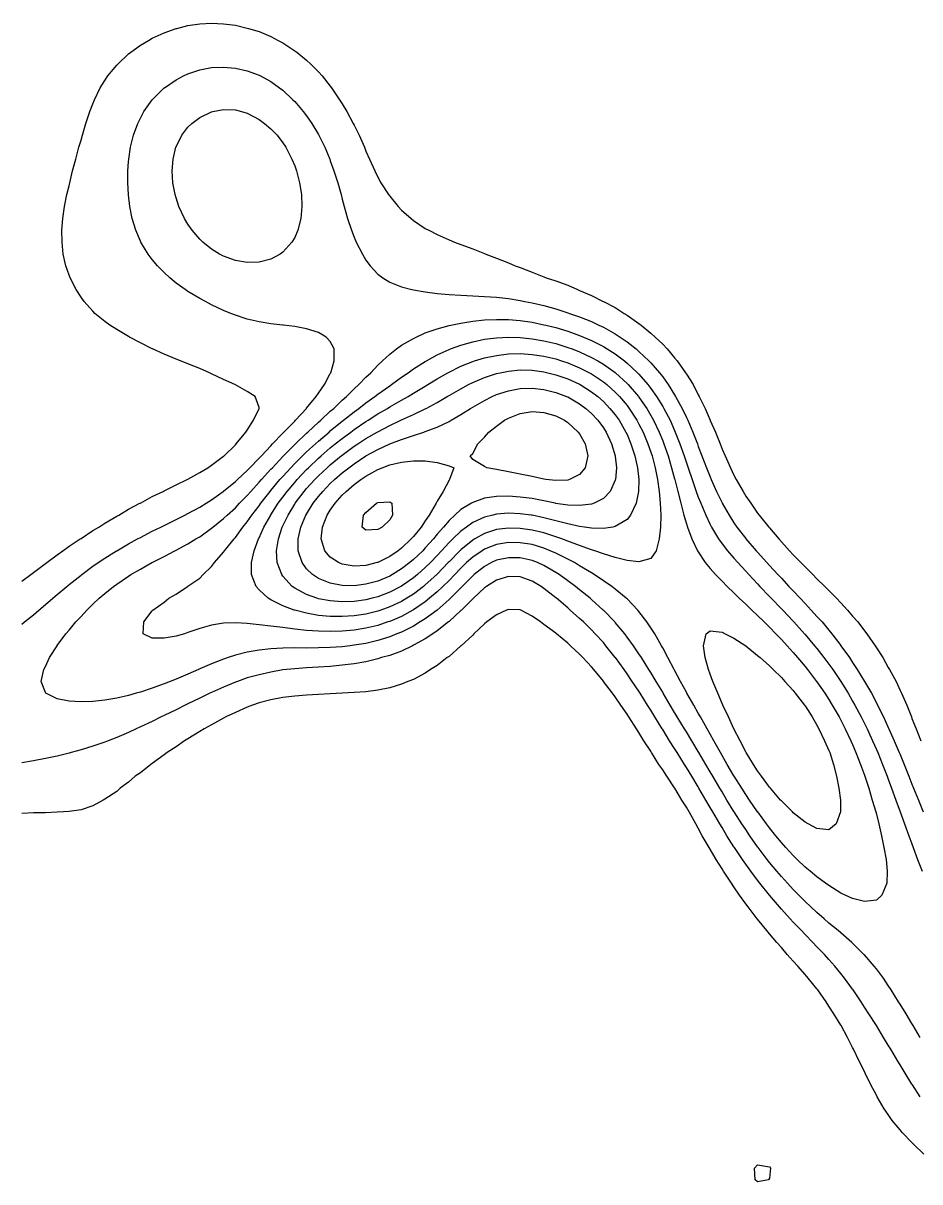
# Model space of a CAD drawing. Header units: inches. Extents: x -3765 to -2207, y 6717241 to 6718976.
# Drawn here: x -3065 to -2781.8, y 6718610.2 to 6718976.1 of the extents above; entities that cross this region are included whole.
import ezdxf

# ---------------------------------------------------------------- set-up
doc = ezdxf.new("R2010")
doc.units = ezdxf.units.IN
doc.header["$MEASUREMENT"] = 0

msp = doc.modelspace()

# ---------------------------------------------------------------- linework, layer by layer
for points in [[(-3065.42, 6718799.88), (-3062.57, 6718801.97), (-3061.67, 6718802.64), (-3057.92, 6718805.42), (-3057.52, 6718805.72), (-3054.17, 6718808.22), (-3052.4, 6718809.47), (-3050.43, 6718810.88), (-3046.92, 6718813.22), (-3046.68, 6718813.38), (-3042.93, 6718815.84), (-3041.06, 6718816.96), (-3039.18, 6718818.16), (-3035.43, 6718820.35), (-3034.79, 6718820.71), (-3031.68, 6718822.57), (-3028.07, 6718824.46), (-3027.94, 6718824.54), (-3024.19, 6718826.57), (-3020.72, 6718828.21), (-3020.44, 6718828.36), (-3016.69, 6718830.3), (-3013.18, 6718831.96), (-3012.94, 6718832.09), (-3009.2, 6718834.23), (-3006.68, 6718835.7), (-3005.45, 6718836.54), (-3001.7, 6718839.31), (-3001.53, 6718839.45), (-2997.95, 6718842.95), (-2997.71, 6718843.2), (-2994.62, 6718846.95), (-2994.2, 6718847.59), (-2992.2, 6718850.7), (-2990.46, 6718854.37), (-2990.42, 6718854.44), (-2990.46, 6718854.7), (-2991.7, 6718858.19), (-2994.2, 6718859.8), (-2997.95, 6718861.83), (-2998.16, 6718861.94), (-3001.7, 6718863.57), (-3005.45, 6718865.38), (-3006.12, 6718865.69), (-3009.2, 6718866.99), (-3012.94, 6718868.51), (-3015.28, 6718869.44), (-3016.69, 6718869.99), (-3020.44, 6718871.53), (-3024.11, 6718873.18), (-3024.19, 6718873.22), (-3027.94, 6718875.1), (-3031.35, 6718876.93), (-3031.68, 6718877.12), (-3035.43, 6718879.3), (-3037.59, 6718880.68), (-3039.18, 6718881.87), (-3042.29, 6718884.43), (-3042.93, 6718885.08), (-3045.68, 6718888.18), (-3046.68, 6718889.57), (-3048.25, 6718891.92), (-3050.14, 6718895.67), (-3050.43, 6718896.47), (-3051.46, 6718899.42), (-3052.29, 6718903.17), (-3052.68, 6718906.92), (-3052.73, 6718910.67), (-3052.46, 6718914.41), (-3051.89, 6718918.16), (-3051.12, 6718921.91), (-3050.43, 6718924.66), (-3050.22, 6718925.66), (-3049.33, 6718929.41), (-3048.36, 6718933.15), (-3047.33, 6718936.9), (-3046.68, 6718939.08), (-3046.27, 6718940.65), (-3045.2, 6718944.4), (-3043.92, 6718948.15), (-3042.93, 6718950.6), (-3042.42, 6718951.89), (-3040.61, 6718955.64), (-3039.18, 6718957.92), (-3038.23, 6718959.39), (-3035.43, 6718962.78), (-3035.11, 6718963.14), (-3031.68, 6718966.33), (-3030.98, 6718966.89), (-3027.94, 6718969.11), (-3025.33, 6718970.63), (-3024.19, 6718971.28), (-3020.44, 6718973.04), (-3016.69, 6718974.32), (-3016.46, 6718974.38), (-3012.94, 6718975.32), (-3009.2, 6718975.88), (-3005.45, 6718976.05), (-3001.7, 6718975.89), (-2997.95, 6718975.39), (-2994.2, 6718974.52), (-2993.77, 6718974.38), (-2990.46, 6718973.38), (-2986.71, 6718971.82), (-2984.48, 6718970.63), (-2982.96, 6718969.82), (-2979.21, 6718967.36), (-2978.58, 6718966.89), (-2975.46, 6718964.37), (-2974.13, 6718963.14), (-2971.72, 6718960.69), (-2970.55, 6718959.39), (-2967.97, 6718956.12), (-2967.6, 6718955.64), (-2965.03, 6718951.89), (-2964.22, 6718950.58), (-2962.72, 6718948.15), (-2960.74, 6718944.4), (-2960.47, 6718943.85), (-2958.87, 6718940.65), (-2957.23, 6718936.9), (-2956.72, 6718935.66), (-2955.59, 6718933.15), (-2953.9, 6718929.41), (-2952.98, 6718927.45), (-2951.97, 6718925.66), (-2949.6, 6718921.91), (-2949.23, 6718921.38), (-2946.5, 6718918.16), (-2945.48, 6718917.06), (-2942.49, 6718914.41), (-2941.73, 6718913.79), (-2937.98, 6718911.27), (-2936.9, 6718910.67), (-2934.24, 6718909.29), (-2930.49, 6718907.62), (-2928.74, 6718906.92), (-2926.74, 6718906.14), (-2922.99, 6718904.78), (-2919.24, 6718903.32), (-2918.89, 6718903.17), (-2915.49, 6718901.9), (-2911.75, 6718900.38), (-2909.62, 6718899.42), (-2908, 6718898.86), (-2904.25, 6718897.47), (-2900.5, 6718895.96), (-2899.82, 6718895.67), (-2896.75, 6718894.67), (-2893.01, 6718893.28), (-2889.96, 6718891.92), (-2889.26, 6718891.67), (-2885.51, 6718890.12), (-2881.82, 6718888.18), (-2881.76, 6718888.15), (-2878.01, 6718886.25), (-2875.21, 6718884.43), (-2874.27, 6718883.87), (-2870.52, 6718881.22), (-2869.84, 6718880.68), (-2866.77, 6718878.22), (-2865.36, 6718876.93), (-2863.02, 6718874.67), (-2861.61, 6718873.18), (-2859.27, 6718870.43), (-2858.46, 6718869.44), (-2855.81, 6718865.69), (-2855.53, 6718865.23), (-2853.41, 6718861.94), (-2851.78, 6718858.73), (-2851.48, 6718858.19), (-2849.58, 6718854.44), (-2848.06, 6718850.7), (-2848.03, 6718850.61), (-2846.38, 6718846.95), (-2844.91, 6718843.2), (-2844.28, 6718841.55), (-2843.33, 6718839.45), (-2841.63, 6718835.7), (-2840.53, 6718833.32), (-2839.78, 6718831.96), (-2837.66, 6718828.21), (-2836.79, 6718826.71), (-2835.24, 6718824.46), (-2833.04, 6718821.34), (-2832.54, 6718820.71), (-2829.52, 6718816.96), (-2829.29, 6718816.68), (-2826.31, 6718813.22), (-2825.54, 6718812.34), (-2822.93, 6718809.47), (-2821.79, 6718808.23), (-2819.36, 6718805.72), (-2818.05, 6718804.35), (-2815.63, 6718801.97), (-2814.3, 6718800.61), (-2811.86, 6718798.22), (-2810.55, 6718796.88), (-2808.15, 6718794.48), (-2806.8, 6718793.01), (-2804.64, 6718790.73), (-2803.05, 6718788.84), (-2801.4, 6718786.98), (-2799.3, 6718784.16), (-2798.54, 6718783.23), (-2795.97, 6718779.48), (-2795.56, 6718778.8), (-2793.5, 6718775.73), (-2791.81, 6718772.59), (-2791.44, 6718771.99), (-2789.34, 6718768.24), (-2788.06, 6718765.33), (-2787.64, 6718764.49), (-2785.92, 6718760.74), (-2784.51, 6718756.99), (-2784.31, 6718756.46), (-2782.97, 6718753.25), (-2781.56, 6718749.5)], [(-3065.42, 6718786.25), (-3064.54, 6718786.98), (-3061.67, 6718789.26), (-3059.99, 6718790.73), (-3057.92, 6718792.45), (-3055.6, 6718794.48), (-3054.17, 6718795.66), (-3051.13, 6718798.22), (-3050.43, 6718798.78), (-3046.68, 6718801.77), (-3046.42, 6718801.97), (-3042.93, 6718804.57), (-3041.3, 6718805.72), (-3039.18, 6718807.15), (-3035.46, 6718809.47), (-3035.43, 6718809.49), (-3031.68, 6718811.67), (-3028.83, 6718813.22), (-3027.94, 6718813.7), (-3024.19, 6718815.61), (-3021.45, 6718816.96), (-3020.44, 6718817.47), (-3016.69, 6718819.33), (-3013.92, 6718820.71), (-3012.94, 6718821.2), (-3009.2, 6718823.21), (-3007.22, 6718824.46), (-3005.45, 6718825.58), (-3001.76, 6718828.21), (-3001.7, 6718828.25), (-2997.95, 6718831.33), (-2997.3, 6718831.96), (-2994.2, 6718834.85), (-2993.38, 6718835.7), (-2990.46, 6718838.68), (-2989.73, 6718839.45), (-2986.71, 6718842.65), (-2986.19, 6718843.2), (-2982.96, 6718846.59), (-2982.6, 6718846.95), (-2979.21, 6718850.44), (-2978.95, 6718850.7), (-2975.47, 6718854.44), (-2975.46, 6718854.45), (-2972.39, 6718858.19), (-2971.72, 6718859.25), (-2969.81, 6718861.94), (-2967.97, 6718865.45), (-2967.83, 6718865.69), (-2966.78, 6718869.44), (-2966.76, 6718873.18), (-2967.97, 6718875.59), (-2969.31, 6718876.93), (-2971.72, 6718878.34), (-2975.46, 6718879.53), (-2979.21, 6718880.24), (-2982.8, 6718880.68), (-2982.96, 6718880.7), (-2986.71, 6718881.12), (-2990.46, 6718881.73), (-2994.2, 6718882.64), (-2997.95, 6718883.84), (-2999.39, 6718884.43), (-3001.7, 6718885.34), (-3005.45, 6718887.12), (-3007.43, 6718888.18), (-3009.2, 6718889.13), (-3012.94, 6718891.36), (-3013.81, 6718891.92), (-3016.69, 6718894.01), (-3018.69, 6718895.67), (-3020.44, 6718897.31), (-3022.51, 6718899.42), (-3024.19, 6718901.42), (-3025.52, 6718903.17), (-3027.77, 6718906.92), (-3027.94, 6718907.27), (-3029.4, 6718910.67), (-3030.52, 6718914.41), (-3031.24, 6718918.16), (-3031.68, 6718921.83), (-3031.69, 6718921.91), (-3031.91, 6718925.66), (-3031.89, 6718929.41), (-3031.68, 6718932.24), (-3031.62, 6718933.15), (-3031.06, 6718936.9), (-3030.13, 6718940.65), (-3028.77, 6718944.4), (-3027.94, 6718946.09), (-3026.85, 6718948.15), (-3024.19, 6718951.89), (-3024.19, 6718951.89), (-3020.44, 6718955.59), (-3020.38, 6718955.64), (-3016.69, 6718958.17), (-3014.32, 6718959.39), (-3012.94, 6718960.03), (-3009.2, 6718961.28), (-3005.45, 6718962.01), (-3001.7, 6718962.21), (-2997.95, 6718961.89), (-2994.2, 6718961.04), (-2990.46, 6718959.63), (-2990, 6718959.39), (-2986.71, 6718957.6), (-2983.97, 6718955.64), (-2982.96, 6718954.86), (-2979.79, 6718951.89), (-2979.21, 6718951.3), (-2976.52, 6718948.15), (-2975.46, 6718946.76), (-2973.83, 6718944.4), (-2971.72, 6718940.86), (-2971.6, 6718940.65), (-2969.73, 6718936.9), (-2968.17, 6718933.15), (-2967.97, 6718932.58), (-2966.82, 6718929.41), (-2965.63, 6718925.66), (-2964.58, 6718921.91), (-2964.22, 6718920.44), (-2963.58, 6718918.16), (-2962.51, 6718914.41), (-2961.28, 6718910.67), (-2960.47, 6718908.48), (-2959.76, 6718906.92), (-2957.84, 6718903.17), (-2956.72, 6718901.26), (-2955.34, 6718899.42), (-2952.98, 6718896.83), (-2951.43, 6718895.67), (-2949.23, 6718894.28), (-2945.48, 6718892.78), (-2942.27, 6718891.92), (-2941.73, 6718891.81), (-2937.98, 6718891.21), (-2934.24, 6718890.74), (-2930.49, 6718890.39), (-2926.74, 6718890.17), (-2922.99, 6718890), (-2919.24, 6718889.8), (-2915.49, 6718889.51), (-2911.75, 6718889.09), (-2908, 6718888.49), (-2906.55, 6718888.18), (-2904.25, 6718887.77), (-2900.5, 6718886.91), (-2896.75, 6718885.86), (-2893.01, 6718884.63), (-2892.48, 6718884.43), (-2889.26, 6718883.36), (-2885.51, 6718881.84), (-2883.16, 6718880.68), (-2881.76, 6718880.03), (-2878.01, 6718877.95), (-2876.49, 6718876.93), (-2874.27, 6718875.45), (-2871.42, 6718873.18), (-2870.52, 6718872.43), (-2867.37, 6718869.44), (-2866.77, 6718868.81), (-2864.05, 6718865.69), (-2863.02, 6718864.35), (-2861.27, 6718861.94), (-2859.27, 6718858.73), (-2858.94, 6718858.19), (-2856.88, 6718854.44), (-2855.53, 6718851.52), (-2855.12, 6718850.7), (-2853.49, 6718846.95), (-2852.07, 6718843.2), (-2851.78, 6718842.37), (-2850.61, 6718839.45), (-2849.17, 6718835.7), (-2848.03, 6718832.77), (-2847.67, 6718831.96), (-2845.98, 6718828.21), (-2844.28, 6718824.62), (-2844.2, 6718824.46), (-2842.05, 6718820.71), (-2840.53, 6718818.29), (-2839.6, 6718816.96), (-2836.79, 6718813.29), (-2836.73, 6718813.22), (-2833.47, 6718809.47), (-2833.04, 6718808.98), (-2830.1, 6718805.72), (-2829.29, 6718804.83), (-2826.66, 6718801.97), (-2825.54, 6718800.77), (-2823.16, 6718798.22), (-2821.79, 6718796.77), (-2819.62, 6718794.48), (-2818.05, 6718792.79), (-2816.1, 6718790.73), (-2814.3, 6718788.75), (-2812.71, 6718786.98), (-2810.55, 6718784.4), (-2809.59, 6718783.23), (-2806.8, 6718779.55), (-2806.75, 6718779.48), (-2804.07, 6718775.73), (-2803.05, 6718774.21), (-2801.58, 6718771.99), (-2799.32, 6718768.24), (-2799.3, 6718768.22), (-2797.13, 6718764.49), (-2795.56, 6718761.47), (-2795.17, 6718760.74), (-2793.3, 6718756.99), (-2791.81, 6718753.68), (-2791.6, 6718753.25), (-2789.89, 6718749.5), (-2788.3, 6718745.75), (-2788.06, 6718745.15), (-2786.73, 6718742), (-2785.25, 6718738.25), (-2784.31, 6718735.81), (-2783.78, 6718734.51), (-2782.29, 6718730.76), (-2780.79, 6718727.01)], [(-2983.81, 6718903.17), (-2986.71, 6718901.59), (-2990.46, 6718900.59), (-2994.2, 6718900.45), (-2997.95, 6718901.08), (-3001.7, 6718902.45), (-3003.01, 6718903.17), (-3005.45, 6718904.65), (-3008.22, 6718906.92), (-3009.2, 6718907.84), (-3011.61, 6718910.67), (-3012.94, 6718912.58), (-3014.06, 6718914.41), (-3015.8, 6718918.16), (-3016.69, 6718920.91), (-3016.99, 6718921.91), (-3017.68, 6718925.66), (-3017.92, 6718929.41), (-3017.64, 6718933.15), (-3016.73, 6718936.9), (-3016.69, 6718937), (-3014.85, 6718940.65), (-3012.94, 6718943.17), (-3011.71, 6718944.4), (-3009.2, 6718946.29), (-3005.45, 6718948.07), (-3005.11, 6718948.15), (-3001.7, 6718948.77), (-2997.95, 6718948.65), (-2995.97, 6718948.15), (-2994.2, 6718947.65), (-2990.46, 6718945.68), (-2988.72, 6718944.4), (-2986.71, 6718942.71), (-2984.79, 6718940.65), (-2982.96, 6718938.3), (-2982.05, 6718936.9), (-2980.08, 6718933.15), (-2979.21, 6718931.01), (-2978.63, 6718929.41), (-2977.69, 6718925.66), (-2977.11, 6718921.91), (-2976.94, 6718918.16), (-2977.27, 6718914.41), (-2978.2, 6718910.67), (-2979.21, 6718908.39), (-2980.09, 6718906.92), (-2982.96, 6718903.76), (-2983.81, 6718903.17)], [(-2781.7, 6718655.8), (-2783.93, 6718659.54), (-2784.31, 6718660.17), (-2786.14, 6718663.29), (-2788.06, 6718666.3), (-2788.51, 6718667.04), (-2790.83, 6718670.79), (-2791.81, 6718672.24), (-2793.31, 6718674.54), (-2795.56, 6718677.43), (-2796.2, 6718678.29), (-2799.3, 6718681.84), (-2799.47, 6718682.03), (-2803.05, 6718685.57), (-2803.26, 6718685.78), (-2806.8, 6718688.78), (-2807.64, 6718689.53), (-2810.55, 6718691.92), (-2812.06, 6718693.28), (-2814.3, 6718695.21), (-2816.21, 6718697.03), (-2818.05, 6718698.74), (-2820.03, 6718700.77), (-2821.79, 6718702.54), (-2823.6, 6718704.52), (-2825.54, 6718706.61), (-2826.95, 6718708.27), (-2829.29, 6718711.05), (-2830.05, 6718712.02), (-2832.87, 6718715.77), (-2833.04, 6718715.99), (-2835.48, 6718719.51), (-2836.79, 6718721.41), (-2837.99, 6718723.26), (-2840.42, 6718727.01), (-2840.53, 6718727.18), (-2842.73, 6718730.76), (-2844.28, 6718733.3), (-2844.99, 6718734.51), (-2847.19, 6718738.25), (-2848.03, 6718739.69), (-2849.38, 6718742), (-2851.58, 6718745.75), (-2851.78, 6718746.08), (-2853.85, 6718749.5), (-2855.53, 6718752.27), (-2856.13, 6718753.25), (-2858.41, 6718756.99), (-2859.27, 6718758.43), (-2860.65, 6718760.74), (-2862.86, 6718764.49), (-2863.02, 6718764.78), (-2865.06, 6718768.24), (-2866.77, 6718771.07), (-2867.35, 6718771.99), (-2869.73, 6718775.73), (-2870.52, 6718776.93), (-2872.27, 6718779.48), (-2874.27, 6718782.24), (-2875.02, 6718783.23), (-2878.01, 6718786.84), (-2878.14, 6718786.98), (-2881.76, 6718790.72), (-2881.77, 6718790.73), (-2885.51, 6718794.09), (-2885.95, 6718794.48), (-2889.26, 6718797.16), (-2890.56, 6718798.22), (-2893.01, 6718800.02), (-2895.69, 6718801.97), (-2896.75, 6718802.63), (-2900.5, 6718804.77), (-2902.56, 6718805.72), (-2904.25, 6718806.37), (-2908, 6718807.19), (-2911.75, 6718807.25), (-2915.49, 6718806.47), (-2917.1, 6718805.72), (-2919.24, 6718804.55), (-2922.53, 6718801.97), (-2922.99, 6718801.56), (-2926.33, 6718798.22), (-2926.74, 6718797.8), (-2930.04, 6718794.48), (-2930.49, 6718794.05), (-2934.24, 6718790.76), (-2934.28, 6718790.73), (-2937.98, 6718787.96), (-2939.56, 6718786.98), (-2941.73, 6718785.64), (-2945.48, 6718783.8), (-2946.92, 6718783.23), (-2949.23, 6718782.28), (-2952.98, 6718781.09), (-2956.72, 6718780.23), (-2960.47, 6718779.62), (-2961.71, 6718779.48), (-2964.22, 6718779.17), (-2967.97, 6718778.9), (-2971.72, 6718778.77), (-2975.46, 6718778.76), (-2979.21, 6718778.77), (-2982.96, 6718778.73), (-2986.71, 6718778.53), (-2990.46, 6718778.13), (-2994.2, 6718777.45), (-2997.95, 6718776.48), (-3000.22, 6718775.73), (-3001.7, 6718775.25), (-3005.45, 6718773.81), (-3009.2, 6718772.16), (-3009.58, 6718771.99), (-3012.94, 6718770.55), (-3016.69, 6718768.96), (-3018.49, 6718768.24), (-3020.44, 6718767.47), (-3024.19, 6718766.11), (-3027.94, 6718764.85), (-3029.24, 6718764.49), (-3031.68, 6718763.81), (-3035.43, 6718762.96), (-3039.18, 6718762.3), (-3042.93, 6718761.88), (-3046.68, 6718761.75), (-3050.43, 6718761.96), (-3054.17, 6718762.75), (-3057.79, 6718764.49), (-3057.92, 6718764.69), (-3059.32, 6718768.24), (-3058.48, 6718771.99), (-3057.92, 6718772.96), (-3056.62, 6718775.73), (-3054.23, 6718779.48), (-3054.17, 6718779.55), (-3051.46, 6718783.23), (-3050.43, 6718784.41), (-3048.34, 6718786.98), (-3046.68, 6718788.74), (-3044.88, 6718790.73), (-3042.93, 6718792.6), (-3040.99, 6718794.48), (-3039.18, 6718796), (-3036.44, 6718798.22), (-3035.43, 6718798.95), (-3031.68, 6718801.49), (-3030.93, 6718801.97), (-3027.94, 6718803.71), (-3024.35, 6718805.72), (-3024.19, 6718805.8), (-3020.44, 6718807.71), (-3017.11, 6718809.47), (-3016.69, 6718809.68), (-3012.94, 6718811.66), (-3010.4, 6718813.22), (-3009.2, 6718813.9), (-3005.45, 6718816.58), (-3005.02, 6718816.96), (-3001.7, 6718819.64), (-3000.58, 6718820.71), (-2997.95, 6718823.04), (-2996.65, 6718824.46), (-2994.2, 6718826.93), (-2993.11, 6718828.21), (-2990.46, 6718831.08), (-2989.71, 6718831.96), (-2986.71, 6718835.22), (-2986.27, 6718835.7), (-2982.96, 6718839.2), (-2982.72, 6718839.45), (-2979.21, 6718842.97), (-2978.98, 6718843.2), (-2975.46, 6718846.56), (-2975.04, 6718846.95), (-2971.72, 6718850.05), (-2970.98, 6718850.7), (-2967.97, 6718853.53), (-2966.9, 6718854.44), (-2964.22, 6718857.02), (-2962.87, 6718858.19), (-2960.47, 6718860.58), (-2958.93, 6718861.94), (-2956.72, 6718864.27), (-2955.18, 6718865.69), (-2952.98, 6718868.06), (-2951.45, 6718869.44), (-2949.23, 6718871.56), (-2947.08, 6718873.18), (-2945.48, 6718874.38), (-2941.73, 6718876.53), (-2940.87, 6718876.93), (-2937.98, 6718878.24), (-2934.24, 6718879.55), (-2930.49, 6718880.55), (-2929.89, 6718880.68), (-2926.74, 6718881.37), (-2922.99, 6718881.96), (-2919.24, 6718882.34), (-2915.49, 6718882.5), (-2911.75, 6718882.45), (-2908, 6718882.15), (-2904.25, 6718881.61), (-2900.5, 6718880.84), (-2899.88, 6718880.68), (-2896.75, 6718879.94), (-2893.01, 6718878.83), (-2889.26, 6718877.45), (-2888.06, 6718876.93), (-2885.51, 6718875.85), (-2881.76, 6718873.92), (-2880.55, 6718873.18), (-2878.01, 6718871.6), (-2875.13, 6718869.44), (-2874.27, 6718868.74), (-2870.98, 6718865.69), (-2870.52, 6718865.2), (-2867.68, 6718861.94), (-2866.77, 6718860.75), (-2864.95, 6718858.19), (-2863.02, 6718855.05), (-2862.67, 6718854.44), (-2860.71, 6718850.7), (-2859.27, 6718847.45), (-2859.05, 6718846.95), (-2857.56, 6718843.2), (-2856.24, 6718839.45), (-2855.53, 6718837.26), (-2854.98, 6718835.7), (-2853.71, 6718831.96), (-2852.42, 6718828.21), (-2851.78, 6718826.4), (-2851.01, 6718824.46), (-2849.43, 6718820.71), (-2848.03, 6718817.78), (-2847.6, 6718816.96), (-2845.35, 6718813.22), (-2844.28, 6718811.7), (-2842.56, 6718809.47), (-2840.53, 6718807.13), (-2839.27, 6718805.72), (-2836.79, 6718803.04), (-2835.81, 6718801.97), (-2833.04, 6718799), (-2832.31, 6718798.22), (-2829.29, 6718795.07), (-2828.73, 6718794.48), (-2825.54, 6718791.18), (-2825.11, 6718790.73), (-2821.79, 6718787.21), (-2821.58, 6718786.98), (-2818.2, 6718783.23), (-2818.05, 6718783.05), (-2815.05, 6718779.48), (-2814.3, 6718778.56), (-2812.09, 6718775.73), (-2810.55, 6718773.67), (-2809.34, 6718771.99), (-2806.82, 6718768.24), (-2806.8, 6718768.21), (-2804.49, 6718764.49), (-2803.05, 6718762.02), (-2802.32, 6718760.74), (-2800.33, 6718756.99), (-2799.3, 6718754.92), (-2798.48, 6718753.25), (-2796.76, 6718749.5), (-2795.56, 6718746.76), (-2795.11, 6718745.75), (-2793.59, 6718742), (-2792.14, 6718738.25), (-2791.81, 6718737.36), (-2790.74, 6718734.51), (-2789.4, 6718730.76), (-2788.06, 6718727.04), (-2788.05, 6718727.01), (-2786.71, 6718723.26), (-2785.3, 6718719.51), (-2784.31, 6718716.91), (-2783.88, 6718715.77), (-2782.52, 6718712.02), (-2781.13, 6718708.27)], [(-2793.81, 6718700.77), (-2795.56, 6718699.18), (-2799.3, 6718698.72), (-2803.05, 6718699.65), (-2805.43, 6718700.77), (-2806.8, 6718701.39), (-2810.55, 6718703.74), (-2811.57, 6718704.52), (-2814.3, 6718706.49), (-2816.41, 6718708.27), (-2818.05, 6718709.61), (-2820.55, 6718712.02), (-2821.79, 6718713.2), (-2824.1, 6718715.77), (-2825.54, 6718717.36), (-2827.26, 6718719.51), (-2829.29, 6718722.01), (-2830.2, 6718723.26), (-2833.01, 6718727.01), (-2833.04, 6718727.04), (-2835.58, 6718730.76), (-2836.79, 6718732.49), (-2838.07, 6718734.51), (-2840.46, 6718738.25), (-2840.53, 6718738.37), (-2842.63, 6718742), (-2844.28, 6718744.87), (-2844.77, 6718745.75), (-2846.85, 6718749.5), (-2848.03, 6718751.56), (-2848.98, 6718753.25), (-2851.11, 6718756.99), (-2851.78, 6718758.17), (-2853.23, 6718760.74), (-2855.37, 6718764.49), (-2855.53, 6718764.78), (-2857.36, 6718768.24), (-2859.27, 6718771.74), (-2859.41, 6718771.99), (-2861.35, 6718775.73), (-2863.02, 6718778.81), (-2863.4, 6718779.48), (-2865.55, 6718783.23), (-2866.77, 6718785.13), (-2868, 6718786.98), (-2870.52, 6718790.26), (-2870.9, 6718790.73), (-2874.27, 6718794.24), (-2874.51, 6718794.48), (-2878.01, 6718797.35), (-2879.12, 6718798.22), (-2881.76, 6718800.01), (-2884.66, 6718801.97), (-2885.51, 6718802.47), (-2889.26, 6718804.71), (-2890.92, 6718805.72), (-2893.01, 6718806.79), (-2896.75, 6718808.66), (-2898.53, 6718809.47), (-2900.5, 6718810.25), (-2904.25, 6718811.4), (-2908, 6718812.02), (-2911.75, 6718812.09), (-2915.49, 6718811.47), (-2919.24, 6718809.97), (-2920.05, 6718809.47), (-2922.99, 6718807.44), (-2924.93, 6718805.72), (-2926.74, 6718804), (-2928.7, 6718801.97), (-2930.49, 6718800.13), (-2932.41, 6718798.22), (-2934.24, 6718796.49), (-2936.61, 6718794.48), (-2937.98, 6718793.38), (-2941.73, 6718790.82), (-2941.89, 6718790.73), (-2945.48, 6718788.75), (-2949.23, 6718787.16), (-2949.77, 6718786.98), (-2952.98, 6718785.91), (-2956.72, 6718785.02), (-2960.47, 6718784.42), (-2964.22, 6718784.07), (-2967.97, 6718783.95), (-2971.72, 6718784.03), (-2975.46, 6718784.3), (-2979.21, 6718784.71), (-2982.96, 6718785.2), (-2986.71, 6718785.69), (-2990.46, 6718786.13), (-2994.2, 6718786.49), (-2997.95, 6718786.69), (-3001.7, 6718786.56), (-3005.45, 6718785.97), (-3009.2, 6718784.97), (-3012.94, 6718783.61), (-3014.06, 6718783.23), (-3016.69, 6718782.55), (-3020.44, 6718781.88), (-3024.19, 6718781.92), (-3027.03, 6718783.23), (-3026.88, 6718786.98), (-3024.19, 6718790.5), (-3024.01, 6718790.73), (-3020.44, 6718793.29), (-3018.94, 6718794.48), (-3016.69, 6718795.74), (-3013.04, 6718798.22), (-3012.94, 6718798.28), (-3009.2, 6718800.77), (-3008.11, 6718801.97), (-3005.45, 6718804.45), (-3004.54, 6718805.72), (-3001.7, 6718808.98), (-3001.38, 6718809.47), (-2998.35, 6718813.22), (-2997.95, 6718813.65), (-2995.55, 6718816.96), (-2994.2, 6718818.59), (-2992.77, 6718820.71), (-2990.46, 6718823.7), (-2989.94, 6718824.46), (-2987.01, 6718828.21), (-2986.71, 6718828.55), (-2983.87, 6718831.96), (-2982.96, 6718832.97), (-2980.45, 6718835.7), (-2979.21, 6718836.98), (-2976.72, 6718839.45), (-2975.46, 6718840.66), (-2972.69, 6718843.2), (-2971.72, 6718844.08), (-2968.35, 6718846.95), (-2967.97, 6718847.29), (-2964.22, 6718850.36), (-2963.77, 6718850.7), (-2960.47, 6718853.34), (-2958.93, 6718854.44), (-2956.72, 6718856.2), (-2953.91, 6718858.19), (-2952.98, 6718858.94), (-2949.23, 6718861.59), (-2948.69, 6718861.94), (-2945.48, 6718864.31), (-2943.43, 6718865.69), (-2941.73, 6718866.89), (-2937.98, 6718869.23), (-2937.62, 6718869.44), (-2934.24, 6718871.29), (-2930.49, 6718873.01), (-2930.05, 6718873.18), (-2926.74, 6718874.42), (-2922.99, 6718875.49), (-2919.24, 6718876.23), (-2915.49, 6718876.69), (-2911.75, 6718876.87), (-2908, 6718876.76), (-2904.25, 6718876.39), (-2900.5, 6718875.75), (-2896.75, 6718874.87), (-2893.01, 6718873.7), (-2891.65, 6718873.18), (-2889.26, 6718872.27), (-2885.51, 6718870.54), (-2883.54, 6718869.44), (-2881.76, 6718868.39), (-2878.01, 6718865.72), (-2877.97, 6718865.69), (-2874.27, 6718862.33), (-2873.89, 6718861.94), (-2870.68, 6718858.19), (-2870.52, 6718857.97), (-2868.08, 6718854.44), (-2866.77, 6718852.21), (-2865.92, 6718850.7), (-2864.13, 6718846.95), (-2863.02, 6718844.21), (-2862.62, 6718843.2), (-2861.32, 6718839.45), (-2860.21, 6718835.7), (-2859.27, 6718832.21), (-2859.2, 6718831.96), (-2858.26, 6718828.21), (-2857.33, 6718824.46), (-2856.34, 6718820.71), (-2855.53, 6718817.99), (-2855.19, 6718816.96), (-2853.83, 6718813.22), (-2851.99, 6718809.47), (-2851.78, 6718809.1), (-2849.57, 6718805.72), (-2848.03, 6718803.87), (-2846.35, 6718801.97), (-2844.28, 6718799.89), (-2842.65, 6718798.22), (-2840.53, 6718796.18), (-2838.84, 6718794.48), (-2836.79, 6718792.56), (-2834.89, 6718790.73), (-2833.04, 6718788.99), (-2831, 6718786.98), (-2829.29, 6718785.31), (-2827.28, 6718783.23), (-2825.54, 6718781.44), (-2823.75, 6718779.48), (-2821.79, 6718777.34), (-2820.42, 6718775.73), (-2818.05, 6718772.95), (-2817.28, 6718771.99), (-2814.41, 6718768.24), (-2814.3, 6718768.08), (-2811.86, 6718764.49), (-2810.55, 6718762.49), (-2809.48, 6718760.74), (-2807.32, 6718756.99), (-2806.8, 6718756.02), (-2805.39, 6718753.25), (-2803.59, 6718749.5), (-2803.05, 6718748.28), (-2801.99, 6718745.75), (-2800.55, 6718742), (-2799.3, 6718738.57), (-2799.19, 6718738.25), (-2797.98, 6718734.51), (-2796.84, 6718730.76), (-2795.75, 6718727.01), (-2795.56, 6718726.25), (-2794.82, 6718723.26), (-2793.97, 6718719.51), (-2793.17, 6718715.77), (-2792.5, 6718712.02), (-2792.11, 6718708.27), (-2792.29, 6718704.52), (-2793.81, 6718700.77)], [(-2952.05, 6718790.73), (-2952.98, 6718790.41), (-2956.72, 6718789.5), (-2960.47, 6718788.93), (-2964.22, 6718788.68), (-2967.97, 6718788.73), (-2971.72, 6718789.08), (-2975.46, 6718789.73), (-2979.21, 6718790.68), (-2979.37, 6718790.73), (-2982.96, 6718792.1), (-2986.71, 6718793.99), (-2987.57, 6718794.48), (-2990.46, 6718797.16), (-2991.43, 6718798.22), (-2992.86, 6718801.97), (-2992.86, 6718805.72), (-2992.05, 6718809.47), (-2990.66, 6718813.22), (-2990.46, 6718813.59), (-2988.92, 6718816.96), (-2986.8, 6718820.71), (-2986.71, 6718820.85), (-2984.4, 6718824.46), (-2982.96, 6718826.38), (-2981.61, 6718828.21), (-2979.21, 6718831.06), (-2978.44, 6718831.96), (-2975.46, 6718835.09), (-2974.85, 6718835.7), (-2971.72, 6718838.66), (-2970.83, 6718839.45), (-2967.97, 6718841.93), (-2966.39, 6718843.2), (-2964.22, 6718844.94), (-2961.48, 6718846.95), (-2960.47, 6718847.71), (-2956.72, 6718850.27), (-2956.02, 6718850.7), (-2952.98, 6718852.68), (-2949.96, 6718854.44), (-2949.23, 6718854.91), (-2945.48, 6718857.05), (-2943.39, 6718858.19), (-2941.73, 6718859.2), (-2937.98, 6718861.47), (-2937.21, 6718861.94), (-2934.24, 6718863.77), (-2930.86, 6718865.69), (-2930.49, 6718865.89), (-2926.74, 6718867.72), (-2922.99, 6718869.25), (-2922.41, 6718869.44), (-2919.24, 6718870.38), (-2915.49, 6718871.17), (-2911.75, 6718871.62), (-2908, 6718871.72), (-2904.25, 6718871.47), (-2900.5, 6718870.9), (-2896.75, 6718870.02), (-2894.93, 6718869.44), (-2893.01, 6718868.81), (-2889.26, 6718867.26), (-2886.17, 6718865.69), (-2885.51, 6718865.33), (-2881.76, 6718862.84), (-2880.63, 6718861.94), (-2878.01, 6718859.59), (-2876.65, 6718858.19), (-2874.27, 6718855.35), (-2873.58, 6718854.44), (-2871.17, 6718850.7), (-2870.52, 6718849.48), (-2869.23, 6718846.95), (-2867.66, 6718843.2), (-2866.77, 6718840.59), (-2866.39, 6718839.45), (-2865.41, 6718835.7), (-2864.66, 6718831.96), (-2864.14, 6718828.21), (-2863.81, 6718824.46), (-2863.66, 6718820.71), (-2863.72, 6718816.96), (-2864.09, 6718813.22), (-2865.11, 6718809.47), (-2866.77, 6718807.04), (-2870.52, 6718805.98), (-2874.27, 6718806.4), (-2878.01, 6718807.31), (-2881.76, 6718808.48), (-2884.44, 6718809.47), (-2885.51, 6718809.8), (-2889.26, 6718811.15), (-2893.01, 6718812.53), (-2894.82, 6718813.22), (-2896.75, 6718813.88), (-2900.5, 6718815.09), (-2904.25, 6718816.02), (-2908, 6718816.54), (-2911.75, 6718816.63), (-2915.49, 6718816.17), (-2919.24, 6718814.96), (-2922.37, 6718813.22), (-2922.99, 6718812.84), (-2926.74, 6718809.78), (-2927.05, 6718809.47), (-2930.49, 6718806), (-2930.75, 6718805.72), (-2934.24, 6718802.1), (-2934.37, 6718801.97), (-2937.98, 6718798.66), (-2938.51, 6718798.22), (-2941.73, 6718795.79), (-2943.81, 6718794.48), (-2945.48, 6718793.49), (-2949.23, 6718791.72), (-2952.05, 6718790.73)], [(-2954.79, 6718794.48), (-2956.72, 6718794), (-2960.47, 6718793.48), (-2964.22, 6718793.36), (-2967.97, 6718793.64), (-2971.72, 6718794.34), (-2972.18, 6718794.48), (-2975.46, 6718795.66), (-2979.21, 6718797.7), (-2979.97, 6718798.22), (-2982.96, 6718801.47), (-2983.33, 6718801.97), (-2984.76, 6718805.72), (-2984.99, 6718809.47), (-2984.38, 6718813.22), (-2983.13, 6718816.96), (-2982.96, 6718817.3), (-2981.33, 6718820.71), (-2979.21, 6718824.19), (-2979.05, 6718824.46), (-2976.24, 6718828.21), (-2975.46, 6718829.11), (-2972.87, 6718831.96), (-2971.72, 6718833.11), (-2968.97, 6718835.7), (-2967.97, 6718836.6), (-2964.53, 6718839.45), (-2964.22, 6718839.7), (-2960.47, 6718842.45), (-2959.33, 6718843.2), (-2956.72, 6718844.9), (-2953.18, 6718846.95), (-2952.98, 6718847.07), (-2949.23, 6718849.02), (-2945.68, 6718850.7), (-2945.48, 6718850.8), (-2941.73, 6718852.52), (-2937.98, 6718854.29), (-2937.68, 6718854.44), (-2934.24, 6718856.29), (-2931.03, 6718858.19), (-2930.49, 6718858.52), (-2926.74, 6718860.64), (-2924.31, 6718861.94), (-2922.99, 6718862.58), (-2919.24, 6718864.18), (-2915.49, 6718865.43), (-2914.39, 6718865.69), (-2911.75, 6718866.22), (-2908, 6718866.55), (-2904.25, 6718866.45), (-2900.5, 6718865.96), (-2899.32, 6718865.69), (-2896.75, 6718865.06), (-2893.01, 6718863.74), (-2889.26, 6718862.03), (-2889.1, 6718861.94), (-2885.51, 6718859.7), (-2883.53, 6718858.19), (-2881.76, 6718856.62), (-2879.67, 6718854.44), (-2878.01, 6718852.38), (-2876.81, 6718850.7), (-2874.64, 6718846.95), (-2874.27, 6718846.13), (-2873.03, 6718843.2), (-2871.83, 6718839.45), (-2871.01, 6718835.7), (-2870.59, 6718831.96), (-2870.66, 6718828.21), (-2871.38, 6718824.46), (-2873.14, 6718820.71), (-2874.27, 6718819.32), (-2878.01, 6718817.1), (-2878.72, 6718816.96), (-2881.76, 6718816.51), (-2885.51, 6718816.63), (-2887.69, 6718816.96), (-2889.26, 6718817.18), (-2893.01, 6718817.99), (-2896.75, 6718818.95), (-2900.5, 6718819.91), (-2904.25, 6718820.68), (-2904.52, 6718820.71), (-2908, 6718821.17), (-2911.75, 6718821.32), (-2915.49, 6718821.01), (-2916.69, 6718820.71), (-2919.24, 6718820.08), (-2922.99, 6718818.36), (-2924.96, 6718816.96), (-2926.74, 6718815.65), (-2929.27, 6718813.22), (-2930.49, 6718812.03), (-2932.84, 6718809.47), (-2934.24, 6718807.97), (-2936.39, 6718805.72), (-2937.98, 6718804.17), (-2940.47, 6718801.97), (-2941.73, 6718800.94), (-2945.48, 6718798.34), (-2945.68, 6718798.22), (-2949.23, 6718796.39), (-2952.98, 6718794.95), (-2954.79, 6718794.48)], [(-2948.32, 6718801.97), (-2949.23, 6718801.46), (-2952.98, 6718799.92), (-2956.72, 6718798.91), (-2960.47, 6718798.42), (-2964.22, 6718798.52), (-2967.97, 6718799.26), (-2971.72, 6718800.76), (-2973.64, 6718801.97), (-2975.46, 6718803.76), (-2976.9, 6718805.72), (-2978.12, 6718809.47), (-2978.14, 6718813.22), (-2977.25, 6718816.96), (-2975.67, 6718820.71), (-2975.46, 6718821.06), (-2973.34, 6718824.46), (-2971.72, 6718826.56), (-2970.34, 6718828.21), (-2967.97, 6718830.66), (-2966.62, 6718831.96), (-2964.22, 6718834.05), (-2962.15, 6718835.7), (-2960.47, 6718836.96), (-2956.74, 6718839.45), (-2956.72, 6718839.46), (-2952.98, 6718841.46), (-2949.23, 6718843.18), (-2949.18, 6718843.2), (-2945.48, 6718844.57), (-2941.73, 6718845.83), (-2938.48, 6718846.95), (-2937.98, 6718847.12), (-2934.24, 6718848.51), (-2930.49, 6718850.33), (-2929.85, 6718850.7), (-2926.74, 6718852.46), (-2923.67, 6718854.44), (-2922.99, 6718854.84), (-2919.24, 6718856.95), (-2916.82, 6718858.19), (-2915.49, 6718858.77), (-2911.75, 6718860), (-2908, 6718860.71), (-2904.25, 6718860.84), (-2900.5, 6718860.42), (-2896.75, 6718859.48), (-2893.35, 6718858.19), (-2893.01, 6718858.04), (-2889.26, 6718855.85), (-2887.34, 6718854.44), (-2885.51, 6718852.83), (-2883.52, 6718850.7), (-2881.76, 6718848.29), (-2880.91, 6718846.95), (-2879.17, 6718843.2), (-2878.03, 6718839.45), (-2878.01, 6718839.33), (-2877.62, 6718835.7), (-2877.94, 6718831.96), (-2878.01, 6718831.71), (-2879.59, 6718828.21), (-2881.76, 6718825.95), (-2884.7, 6718824.46), (-2885.51, 6718824.19), (-2889.26, 6718823.74), (-2893.01, 6718823.9), (-2896.75, 6718824.41), (-2897.01, 6718824.46), (-2900.5, 6718825.21), (-2904.25, 6718825.94), (-2908, 6718826.43), (-2911.75, 6718826.69), (-2915.49, 6718826.65), (-2919.24, 6718826.07), (-2922.99, 6718824.7), (-2923.38, 6718824.46), (-2926.74, 6718822.46), (-2928.63, 6718820.71), (-2930.49, 6718818.99), (-2932.23, 6718816.96), (-2934.24, 6718814.68), (-2935.44, 6718813.22), (-2937.98, 6718810.35), (-2938.81, 6718809.47), (-2941.73, 6718806.68), (-2942.87, 6718805.72), (-2945.48, 6718803.73), (-2948.32, 6718801.97)], [(-2892.47, 6718831.96), (-2893.01, 6718831.8), (-2896.75, 6718831.61), (-2899.88, 6718831.96), (-2900.5, 6718832.04), (-2904.25, 6718832.88), (-2908, 6718833.63), (-2911.75, 6718834.37), (-2915.49, 6718835.14), (-2918.55, 6718835.7), (-2919.24, 6718836.05), (-2922.99, 6718838.33), (-2923.84, 6718839.45), (-2922.99, 6718840.15), (-2921.36, 6718843.2), (-2919.24, 6718845.34), (-2917.93, 6718846.95), (-2915.49, 6718848.82), (-2912.95, 6718850.7), (-2911.75, 6718851.33), (-2908, 6718852.79), (-2904.25, 6718853.46), (-2900.5, 6718853.17), (-2896.75, 6718852.05), (-2894.02, 6718850.7), (-2893.01, 6718850.01), (-2889.67, 6718846.95), (-2889.26, 6718846.35), (-2887.53, 6718843.2), (-2886.7, 6718839.45), (-2887.49, 6718835.7), (-2889.26, 6718833.6), (-2892.47, 6718831.96)], [(-2953.21, 6718805.72), (-2956.72, 6718804.85), (-2960.47, 6718804.63), (-2964.22, 6718805.25), (-2965.37, 6718805.72), (-2967.97, 6718807.46), (-2969.67, 6718809.47), (-2970.81, 6718813.22), (-2970.42, 6718816.96), (-2968.97, 6718820.71), (-2967.97, 6718822.33), (-2966.48, 6718824.46), (-2964.22, 6718826.99), (-2963, 6718828.21), (-2960.47, 6718830.38), (-2958.38, 6718831.96), (-2956.72, 6718833.07), (-2952.98, 6718835.13), (-2951.55, 6718835.7), (-2949.23, 6718836.56), (-2945.48, 6718837.44), (-2941.73, 6718837.86), (-2937.98, 6718837.82), (-2934.24, 6718837.34), (-2930.49, 6718836.32), (-2928.92, 6718835.7), (-2930.34, 6718831.96), (-2930.49, 6718831.81), (-2932.37, 6718828.21), (-2934.24, 6718825.08), (-2934.51, 6718824.46), (-2936.77, 6718820.71), (-2937.98, 6718818.95), (-2939.33, 6718816.96), (-2941.73, 6718813.97), (-2942.4, 6718813.22), (-2945.48, 6718810.31), (-2946.56, 6718809.47), (-2949.23, 6718807.67), (-2952.98, 6718805.79), (-2953.21, 6718805.72)], [(-2951.61, 6718816.96), (-2952.98, 6718816.17), (-2956.72, 6718815.96), (-2957.93, 6718816.96), (-2957.46, 6718820.71), (-2956.72, 6718821.59), (-2953.36, 6718824.46), (-2952.98, 6718824.68), (-2949.23, 6718824.94), (-2948.55, 6718824.46), (-2948.29, 6718820.71), (-2949.23, 6718819.28), (-2951.61, 6718816.96)], [(-2781.71, 6718637.06), (-2784.17, 6718640.8), (-2784.31, 6718641.04), (-2786.48, 6718644.55), (-2788.06, 6718647.17), (-2788.73, 6718648.3), (-2790.98, 6718652.05), (-2791.81, 6718653.4), (-2793.25, 6718655.8), (-2795.56, 6718659.54), (-2795.56, 6718659.54), (-2797.93, 6718663.29), (-2799.3, 6718665.41), (-2800.36, 6718667.04), (-2802.88, 6718670.79), (-2803.05, 6718671.02), (-2805.61, 6718674.54), (-2806.8, 6718676.03), (-2808.62, 6718678.29), (-2810.55, 6718680.45), (-2811.98, 6718682.03), (-2814.3, 6718684.41), (-2815.58, 6718685.78), (-2818.05, 6718688.27), (-2819.23, 6718689.53), (-2821.79, 6718692.19), (-2822.79, 6718693.28), (-2825.54, 6718696.31), (-2826.16, 6718697.03), (-2829.29, 6718700.75), (-2829.31, 6718700.77), (-2832.31, 6718704.52), (-2833.04, 6718705.44), (-2835.18, 6718708.27), (-2836.79, 6718710.48), (-2837.87, 6718712.02), (-2840.36, 6718715.77), (-2840.53, 6718716.03), (-2842.74, 6718719.51), (-2844.28, 6718722.05), (-2845.01, 6718723.26), (-2847.21, 6718727.01), (-2848.03, 6718728.42), (-2849.39, 6718730.76), (-2851.56, 6718734.51), (-2851.78, 6718734.89), (-2853.82, 6718738.25), (-2855.53, 6718741.08), (-2856.11, 6718742), (-2858.46, 6718745.75), (-2859.27, 6718747.06), (-2860.84, 6718749.5), (-2863.02, 6718753.03), (-2863.16, 6718753.25), (-2865.49, 6718756.99), (-2866.77, 6718759.11), (-2867.81, 6718760.74), (-2870.14, 6718764.49), (-2870.52, 6718765.09), (-2872.62, 6718768.24), (-2874.27, 6718770.65), (-2875.23, 6718771.99), (-2877.95, 6718775.73), (-2878.01, 6718775.82), (-2880.94, 6718779.48), (-2881.76, 6718780.46), (-2884.29, 6718783.23), (-2885.51, 6718784.5), (-2888.06, 6718786.98), (-2889.26, 6718788.1), (-2892.19, 6718790.73), (-2893.01, 6718791.43), (-2896.55, 6718794.48), (-2896.75, 6718794.64), (-2900.5, 6718797.58), (-2901.42, 6718798.22), (-2904.25, 6718799.84), (-2908, 6718801.19), (-2911.75, 6718801.36), (-2915.49, 6718800.22), (-2918.68, 6718798.22), (-2919.24, 6718797.8), (-2922.8, 6718794.48), (-2922.99, 6718794.29), (-2926.56, 6718790.73), (-2926.74, 6718790.56), (-2930.49, 6718787.15), (-2930.7, 6718786.98), (-2934.24, 6718784.15), (-2935.62, 6718783.23), (-2937.98, 6718781.62), (-2941.73, 6718779.62), (-2942.05, 6718779.48), (-2945.48, 6718777.81), (-2949.23, 6718776.45), (-2951.81, 6718775.73), (-2952.98, 6718775.36), (-2956.72, 6718774.44), (-2960.47, 6718773.77), (-2964.22, 6718773.3), (-2967.97, 6718772.96), (-2971.72, 6718772.71), (-2975.46, 6718772.49), (-2979.21, 6718772.24), (-2981.65, 6718771.99), (-2982.96, 6718771.83), (-2986.71, 6718771.18), (-2990.46, 6718770.34), (-2994.2, 6718769.3), (-2997.32, 6718768.24), (-2997.95, 6718768.01), (-3001.7, 6718766.43), (-3005.45, 6718764.73), (-3005.97, 6718764.49), (-3009.2, 6718762.93), (-3012.94, 6718761.13), (-3013.76, 6718760.74), (-3016.69, 6718759.27), (-3020.44, 6718757.44), (-3021.41, 6718756.99), (-3024.19, 6718755.6), (-3027.94, 6718753.84), (-3029.3, 6718753.25), (-3031.68, 6718752.12), (-3035.43, 6718750.53), (-3038.09, 6718749.5), (-3039.18, 6718749.04), (-3042.93, 6718747.73), (-3046.68, 6718746.59), (-3049.77, 6718745.75), (-3050.43, 6718745.56), (-3054.17, 6718744.64), (-3057.92, 6718743.87), (-3061.67, 6718743.18), (-3065.42, 6718742.52)], [(-2780.56, 6718618.99), (-2783.81, 6718622.06), (-2784.31, 6718622.61), (-2787.4, 6718625.81), (-2788.06, 6718626.63), (-2790.53, 6718629.56), (-2791.81, 6718631.44), (-2793.14, 6718633.31), (-2795.28, 6718637.06), (-2795.56, 6718637.59), (-2797.29, 6718640.8), (-2799.04, 6718644.55), (-2799.3, 6718645.09), (-2800.93, 6718648.3), (-2802.74, 6718652.05), (-2803.05, 6718652.65), (-2804.71, 6718655.8), (-2806.71, 6718659.54), (-2806.8, 6718659.7), (-2809, 6718663.29), (-2810.55, 6718665.73), (-2811.42, 6718667.04), (-2814.04, 6718670.79), (-2814.3, 6718671.13), (-2817.07, 6718674.54), (-2818.05, 6718675.68), (-2820.35, 6718678.29), (-2821.79, 6718679.93), (-2823.68, 6718682.03), (-2825.54, 6718684.15), (-2826.96, 6718685.78), (-2829.29, 6718688.51), (-2830.15, 6718689.53), (-2833.04, 6718693.12), (-2833.17, 6718693.28), (-2836.07, 6718697.03), (-2836.79, 6718698.01), (-2838.79, 6718700.77), (-2840.53, 6718703.35), (-2841.33, 6718704.52), (-2843.78, 6718708.27), (-2844.28, 6718709.06), (-2846.18, 6718712.02), (-2848.03, 6718715.2), (-2848.37, 6718715.77), (-2850.52, 6718719.51), (-2851.78, 6718721.84), (-2852.6, 6718723.26), (-2854.7, 6718727.01), (-2855.53, 6718728.49), (-2856.94, 6718730.76), (-2859.19, 6718734.51), (-2859.27, 6718734.64), (-2861.74, 6718738.25), (-2863.02, 6718740.28), (-2864.2, 6718742), (-2866.51, 6718745.75), (-2866.77, 6718746.17), (-2868.93, 6718749.5), (-2870.52, 6718752.12), (-2871.27, 6718753.25), (-2873.68, 6718756.99), (-2874.27, 6718757.9), (-2876.28, 6718760.74), (-2878.01, 6718763.3), (-2878.92, 6718764.49), (-2881.68, 6718768.24), (-2881.76, 6718768.34), (-2884.81, 6718771.99), (-2885.51, 6718772.82), (-2888.24, 6718775.73), (-2889.26, 6718776.79), (-2892.13, 6718779.48), (-2893.01, 6718780.28), (-2896.54, 6718783.23), (-2896.75, 6718783.41), (-2900.5, 6718786.2), (-2901.65, 6718786.98), (-2904.25, 6718788.79), (-2907.85, 6718790.73), (-2908, 6718790.8), (-2911.75, 6718790.96), (-2912.35, 6718790.73), (-2915.49, 6718789.27), (-2918.5, 6718786.98), (-2919.24, 6718786.36), (-2922.61, 6718783.23), (-2922.99, 6718782.86), (-2926.66, 6718779.48), (-2926.74, 6718779.4), (-2930.49, 6718776.13), (-2931.07, 6718775.73), (-2934.24, 6718773.2), (-2936.34, 6718771.99), (-2937.98, 6718770.78), (-2941.73, 6718768.86), (-2943.52, 6718768.24), (-2945.48, 6718767.33), (-2949.23, 6718766.16), (-2952.98, 6718765.43), (-2956.72, 6718764.97), (-2960.47, 6718764.69), (-2964.2, 6718764.49), (-2964.22, 6718764.49), (-2967.97, 6718764.3), (-2971.72, 6718764.12), (-2975.46, 6718763.89), (-2979.21, 6718763.61), (-2982.96, 6718763.16), (-2986.71, 6718762.45), (-2990.46, 6718761.44), (-2992.52, 6718760.74), (-2994.2, 6718760.09), (-2997.95, 6718758.41), (-3000.91, 6718756.99), (-3001.7, 6718756.57), (-3005.45, 6718754.51), (-3007.8, 6718753.25), (-3009.2, 6718752.4), (-3012.94, 6718750.13), (-3013.99, 6718749.5), (-3016.69, 6718747.61), (-3019.5, 6718745.75), (-3020.44, 6718745.01), (-3024.19, 6718742.31), (-3024.67, 6718742), (-3027.94, 6718739.4), (-3029.63, 6718738.25), (-3031.68, 6718736.42), (-3034.34, 6718734.51), (-3035.43, 6718733.51), (-3039.18, 6718731), (-3039.69, 6718730.76), (-3042.93, 6718728.89), (-3046.68, 6718727.68), (-3050.43, 6718727.12), (-3052.26, 6718727.01), (-3054.17, 6718726.88), (-3057.92, 6718726.77), (-3061.67, 6718726.67), (-3065.42, 6718726.54)], [(-2808.2, 6718723.26), (-2810.55, 6718721.31), (-2814.3, 6718721.74), (-2817.09, 6718723.26), (-2818.05, 6718723.75), (-2821.79, 6718726.77), (-2822.03, 6718727.01), (-2825.54, 6718730.47), (-2825.78, 6718730.76), (-2829, 6718734.51), (-2829.29, 6718734.84), (-2831.78, 6718738.25), (-2833.04, 6718739.97), (-2834.32, 6718742), (-2836.66, 6718745.75), (-2836.79, 6718745.97), (-2838.57, 6718749.5), (-2840.53, 6718753.25), (-2840.53, 6718753.26), (-2842.23, 6718756.99), (-2844.05, 6718760.74), (-2844.28, 6718761.28), (-2845.6, 6718764.49), (-2847.16, 6718768.24), (-2848.03, 6718770.48), (-2848.57, 6718771.99), (-2849.59, 6718775.73), (-2850.15, 6718779.48), (-2849.29, 6718783.23), (-2848.03, 6718784.23), (-2844.28, 6718783.76), (-2843.28, 6718783.23), (-2840.53, 6718781.88), (-2836.81, 6718779.48), (-2836.79, 6718779.47), (-2833.04, 6718776.44), (-2832.27, 6718775.73), (-2829.29, 6718773.13), (-2828.14, 6718771.99), (-2825.54, 6718769.47), (-2824.43, 6718768.24), (-2821.79, 6718765.3), (-2821.16, 6718764.49), (-2818.25, 6718760.74), (-2818.05, 6718760.47), (-2815.87, 6718756.99), (-2814.3, 6718754.36), (-2813.71, 6718753.25), (-2811.93, 6718749.5), (-2810.55, 6718746.41), (-2810.28, 6718745.75), (-2809.09, 6718742), (-2808.14, 6718738.25), (-2807.39, 6718734.51), (-2806.87, 6718730.76), (-2806.85, 6718727.01), (-2808.2, 6718723.26)], [(-2829.58, 6718610.82), (-2833.04, 6718610.21), (-2833.81, 6718610.82), (-2834.08, 6718614.57), (-2833.04, 6718615.57), (-2829.29, 6718614.94), (-2828.99, 6718614.57), (-2829.29, 6718611.34), (-2829.58, 6718610.82)]]:
    msp.add_lwpolyline(points)

doc.saveas('drawing.dxf')
